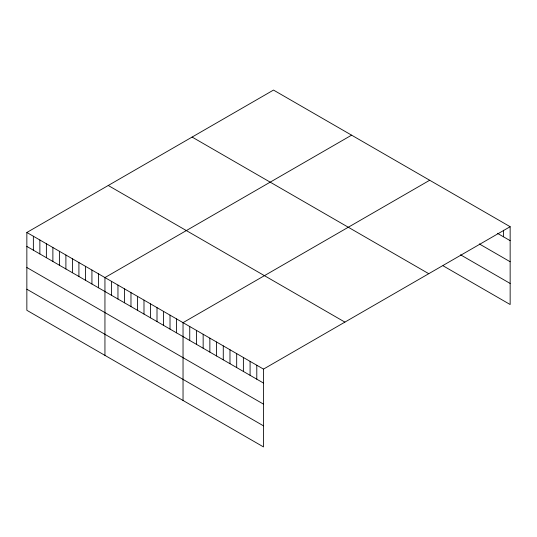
<?xml version="1.0" encoding="UTF-8"?>
<svg xmlns="http://www.w3.org/2000/svg" width="537" height="537" viewBox="0 0 537 537"><rect width="100%" height="100%" fill="white"/><g stroke="black" fill="none" stroke-linecap="round" stroke-linejoin="round"><path stroke-width="0.81" d="M510.15 226.708L263.499 369.107L263.499 446.925L26.85 310.292L26.85 232.481L273.501 90.075L510.15 226.708L510.15 304.519L443.099 265.808M351.594 135.163L104.943 277.569L104.943 355.38M429.687 180.251L183.036 322.656L183.036 400.468M497.41 233.3L510.15 240.657M479.306 243.926L510.15 261.734M460.531 254.8L510.15 283.449M192.105 137.069L428.754 273.695M108.246 185.487L344.895 322.113M26.85 232.481L263.499 369.107M26.85 246.429L263.499 383.062M26.85 267.507L263.499 404.133M26.85 289.221L263.499 425.848M503.444 230.219L503.444 236.783M256.793 365.234L256.793 379.189M250.088 361.367L250.088 375.316M243.382 357.494L243.382 371.443M236.683 353.621L236.683 367.577M229.977 349.748L229.977 363.703M223.271 345.882L223.271 359.83M216.565 342.009L216.565 355.964M209.86 338.135L209.86 352.091M203.154 334.269L203.154 348.218M196.448 330.396L196.448 344.351M189.742 326.523L189.742 340.478M176.532 318.897L176.532 332.846M170.021 315.138L170.021 329.094M163.517 311.379L163.517 325.335M157.005 307.627L157.005 321.576M150.501 303.868L150.501 317.817M143.99 300.109L143.99 314.064M137.485 296.35L137.485 310.305M130.974 292.598L130.974 306.546M124.47 288.839L124.47 302.787M117.959 285.08L117.959 299.035M111.454 281.321L111.454 295.276M98.439 273.81L98.439 287.758M91.928 270.051L91.928 284.006M85.423 266.292L85.423 280.247M78.912 262.539L78.912 276.488M72.408 258.78L72.408 272.729M65.897 255.021L65.897 268.977M59.392 251.262L59.392 265.218M52.881 247.51L52.881 261.459M46.377 243.751L46.377 257.7M39.866 239.992L39.866 253.947M33.361 236.233L33.361 250.188"/></g></svg>
